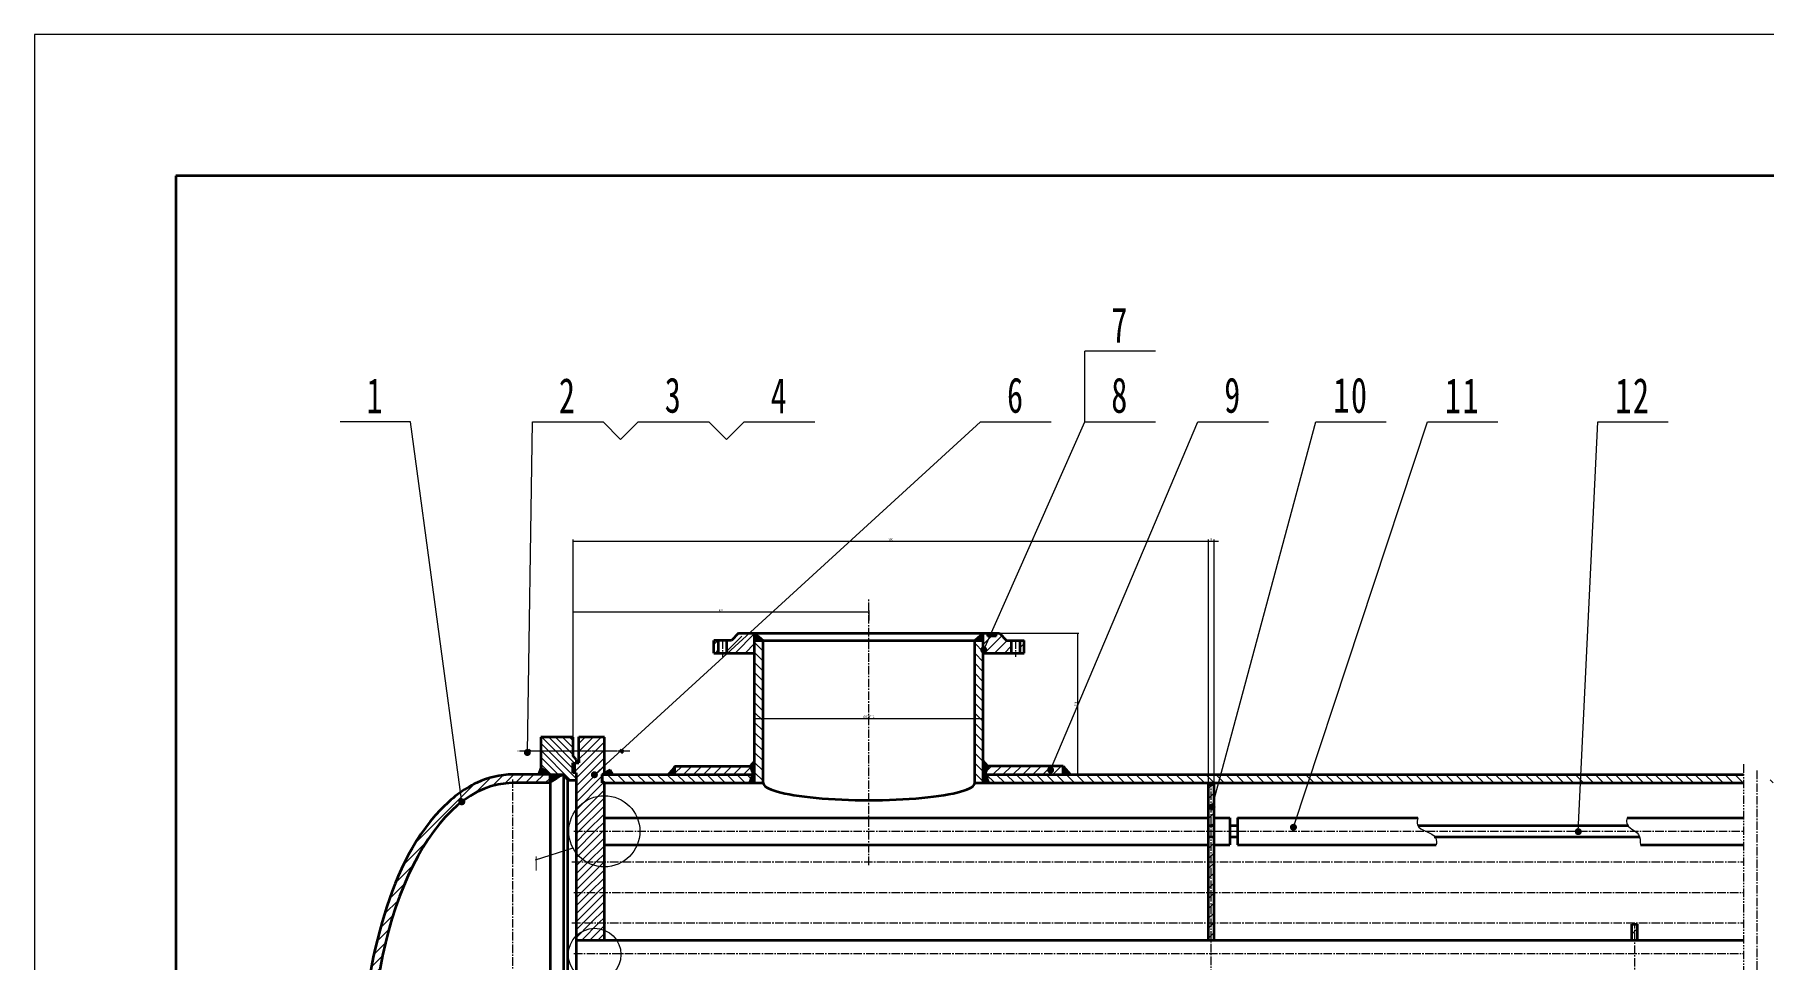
# Model space of a CAD drawing. Header units: millimetres. Extents: x -342 to 8068, y -807 to 5133.
# Drawn here: x -342 to 2108, y 3823 to 5133 of the extents above; entities that cross this region are included whole.
import ezdxf

# ---------------------------------------------------------------- set-up
doc = ezdxf.new("R2010")
doc.units = ezdxf.units.MM
doc.linetypes.add('双点画线', pattern=[22, 12, -2, 2, -2, 2, -2])
doc.linetypes.add('点画线', pattern=[18, 12, -2, 2, -2])
doc.layers.get('0').update_dxf_attribs({"lineweight": 35})
for name, color, linetype, lineweight, true_color in [('中心线层', 1, '点画线', 18, 0xff0000), ('剖面线层', 4, 'Continuous', 18, 0x00ffff), ('尺寸线层', 3, 'Continuous', 18, 0x00ff00)]:
    doc.layers.add(name, color=color, linetype=linetype, lineweight=lineweight, true_color=true_color)
doc.layers.add('粗实线层', color=7, linetype='Continuous', lineweight=35)
doc.layers.add('细实线层', color=7, linetype='Continuous', lineweight=18)
doc.styles.add('标准', font='', dxfattribs={"width": 0.667})
doc.styles.get('标准').set_extended_font_data('宋体')
doc.dimstyles.new('标准', dxfattribs={"dimtxt": 3.5, "dimasz": 4, "dimexe": 2, "dimexo": 0, "dimtad": 1, "dimdsep": 46, "dimtxsty": '标准', "dimcen": 0, "dimdle": 6, "dimazin": 2, "dimtfac": 0.707107, "dimtdec": 3, "dimtmove": 0, "dimatfit": 3, "dimfxl": 1, "dimtolj": 1, "dimlwd": -1, "dimlwe": -1, "dimarcsym": 1})
pattern_1 = [(45, (0, 0), (-7.071068, 7.071068), [])]
pattern_2 = [(135, (0, 0), (-7.071068, -7.071068), [])]

# ---------------------------------------------------------------- blocks, each defined once
blk = doc.blocks.new('*X2')
at = {"layer": '尺寸线层', "linetype": 'Continuous'}
for points in [[(1135.6, 4284.7), (1136.1, 4280.7), (1135.1, 4280.7)], [(1135.6, 4084.7), (1136.1, 4088.7), (1135.1, 4088.7)]]:
    blk.add_hatch(color=0, dxfattribs=at).paths.add_polyline_path(points, flags=0)
at = {"layer": '尺寸线层', "color": 0, "linetype": 'Continuous'}
for p, q in [((1025.3, 4284.7), (1137.6, 4284.7)), ((1135.6, 4284.7), (1135.6, 4084.7)), ((1125.8, 4084.7), (1137.6, 4084.7))]:
    blk.add_line(p, q, dxfattribs=at)
at = {"layer": '尺寸线层', "color": 0, "linetype": 'Continuous', "insert": (1133.3, 4184.7), "char_height": 3.5, "width": 8.592, "attachment_point": 5, "rotation": 90, "line_spacing_factor": 1.15057, "style": '标准'}
blk.add_mtext('\\T1.1;200', dxfattribs=at)
blk = doc.blocks.new('*X3')
at = {"layer": '尺寸线层', "linetype": 'Continuous'}
for points in [[(678.3, 4163.9), (682.3, 4164.4), (682.3, 4163.4)], [(1002.3, 4163.9), (998.3, 4164.4), (998.3, 4163.4)]]:
    blk.add_hatch(color=0, dxfattribs=at).paths.add_polyline_path(points, flags=0)
at = {"layer": '尺寸线层', "color": 0, "linetype": 'Continuous'}
for p, q in [((678.3, 4173.7), (678.3, 4161.9)), ((1002.3, 4173.7), (1002.3, 4161.9)), ((678.3, 4163.9), (1002.3, 4163.9))]:
    blk.add_line(p, q, dxfattribs=at)
at = {"layer": '尺寸线层', "color": 0, "linetype": 'Continuous', "insert": (840.3, 4166.3), "char_height": 3.5, "width": 20.048, "attachment_point": 5, "line_spacing_factor": 1.15057, "style": '标准'}
blk.add_mtext('\\T1.1;%%C324*12', dxfattribs=at)
blk = doc.blocks.new('*X4')
at = {"layer": '尺寸线层', "linetype": 'Continuous'}
for points in [[(421.3, 4314.8), (425.3, 4314.3), (425.3, 4315.3)], [(840.5, 4314.8), (836.5, 4314.3), (836.5, 4315.3)]]:
    blk.add_hatch(color=0, dxfattribs=at).paths.add_polyline_path(points, flags=0)
at = {"layer": '尺寸线层', "color": 0, "linetype": 'Continuous'}
for p, q in [((421.3, 4112.5), (421.3, 4316.8)), ((840.5, 4314.8), (421.3, 4314.8)), ((840.5, 4302.7), (840.5, 4316.8))]:
    blk.add_line(p, q, dxfattribs=at)
at = {"layer": '尺寸线层', "color": 0, "linetype": 'Continuous', "insert": (630.9, 4317.2), "char_height": 3.5, "width": 8.592, "attachment_point": 5, "line_spacing_factor": 1.15057, "style": '标准'}
blk.add_mtext('\\T1.1;420', dxfattribs=at)
blk = doc.blocks.new('*X13')
at = {"layer": '尺寸线层', "linetype": 'Continuous'}
for points in [[(421.3, 4415.4), (425.3, 4415.9), (425.3, 4414.9)], [(1321.3, 4415.4), (1317.3, 4415.9), (1317.3, 4414.9)]]:
    blk.add_hatch(color=0, dxfattribs=at).paths.add_polyline_path(points, flags=0)
at = {"layer": '尺寸线层', "color": 0, "linetype": 'Continuous'}
for p, q in [((421.3, 4137.7), (421.3, 4417.4)), ((421.3, 4415.4), (1321.3, 4415.4)), ((1321.3, 4070.7), (1321.3, 4417.4))]:
    blk.add_line(p, q, dxfattribs=at)
at = {"layer": '尺寸线层', "color": 0, "linetype": 'Continuous', "insert": (871.3, 4417.8), "char_height": 3.5, "width": 8.592, "attachment_point": 5, "line_spacing_factor": 1.15057, "style": '标准'}
blk.add_mtext('\\T1.1;900', dxfattribs=at)
blk = doc.blocks.new('*X21')
at = {"layer": '尺寸线层', "linetype": 'Continuous'}
for points in [[(1321.3, 4415.4), (1317.3, 4415.9), (1317.3, 4414.9)], [(1329.3, 4415.4), (1333.3, 4415.9), (1333.3, 4414.9)]]:
    blk.add_hatch(color=0, dxfattribs=at).paths.add_polyline_path(points, flags=0)
at = {"layer": '尺寸线层', "color": 0, "linetype": 'Continuous'}
for p, q in [((1315.3, 4415.4), (1335.3, 4415.4)), ((1321.3, 4070.7), (1321.3, 4417.4)), ((1329.3, 4070.7), (1329.3, 4417.4))]:
    blk.add_line(p, q, dxfattribs=at)
at = {"layer": '尺寸线层', "color": 0, "linetype": 'Continuous', "insert": (1325.3, 4417.8), "char_height": 3.5, "width": 2.864, "attachment_point": 5, "line_spacing_factor": 1.15057, "style": '标准'}
blk.add_mtext('\\T1.1;8', dxfattribs=at)
blk = doc.blocks.new('*X22')
at = {"layer": '细实线层', "color": 0, "linetype": 'ByBlock'}
blk.add_circle((0, 0), 50.4, dxfattribs=at)
blk = doc.blocks.new('*X42')
at = {"layer": '细实线层', "lineweight": 18}
h = blk.add_hatch(color=256, dxfattribs=at)
edge = h.paths.add_edge_path(flags=0)
edge.add_arc((0, 0), 5, 0, 360)
at = {"layer": '细实线层'}
for p, q in [((-72.6, 538.3), (-172.6, 538.3)), ((0, 0), (-72.6, 538.3))]:
    blk.add_line(p, q, dxfattribs=at)
at = {"layer": '细实线层', "lineweight": 18, "insert": (-122.6, 550.3), "char_height": 50, "width": 40.914, "attachment_point": 8, "line_spacing_factor": 1.15057, "style": '标准'}
blk.add_mtext('\\T1.1;1', dxfattribs=at)
blk = doc.blocks.new('*X43')
at = {"layer": '细实线层', "lineweight": 18}
h = blk.add_hatch(color=256, dxfattribs=at)
edge = h.paths.add_edge_path(flags=0)
edge.add_arc((0, 0), 5, 0, 360)
at = {"layer": '细实线层'}
for p, q in [((0, 0), (7.2, 468.5)), ((7.2, 468.5), (107.2, 468.5)), ((107.2, 468.5), (132.2, 443.5)), ((157.2, 468.5), (132.2, 443.5)), ((157.2, 468.5), (257.2, 468.5)), ((257.2, 468.5), (282.2, 443.5)), ((307.2, 468.5), (282.2, 443.5)), ((307.2, 468.5), (407.2, 468.5))]:
    blk.add_line(p, q, dxfattribs=at)
at = {"layer": '细实线层', "lineweight": 18, "char_height": 50, "width": 40.914, "attachment_point": 8, "line_spacing_factor": 1.15057, "style": '标准'}
for s, insert in [('\\T1.1;2', (57.2, 480.5)), ('\\T1.1;3', (207.2, 480.5)), ('\\T1.1;4', (357.2, 480.5))]:
    blk.add_mtext(s, dxfattribs=dict(at, insert=insert))
blk = doc.blocks.new('*X44')
at = {"layer": '细实线层', "lineweight": 18}
h = blk.add_hatch(color=256, dxfattribs=at)
edge = h.paths.add_edge_path(flags=0)
edge.add_arc((0, 0), 5, 0, 360)
at = {"layer": '细实线层'}
for p, q in [((0, 0), (547.2, 500)), ((547.2, 500), (647.2, 500))]:
    blk.add_line(p, q, dxfattribs=at)
at = {"layer": '细实线层', "lineweight": 18, "insert": (597.2, 512), "char_height": 50, "width": 40.914, "attachment_point": 8, "line_spacing_factor": 1.15057, "style": '标准'}
blk.add_mtext('\\T1.1;6', dxfattribs=at)
blk = doc.blocks.new('*X45')
at = {"layer": '细实线层', "lineweight": 18}
h = blk.add_hatch(color=256, dxfattribs=at)
edge = h.paths.add_edge_path(flags=0)
edge.add_arc((0, 0), 5, 0, 360)
at = {"layer": '细实线层'}
for p, q in [((143.2, 323), (143.2, 423)), ((243.2, 423), (143.2, 423)), ((0, 0), (143.2, 323)), ((143.2, 323), (243.2, 323))]:
    blk.add_line(p, q, dxfattribs=at)
at = {"layer": '细实线层', "lineweight": 18, "char_height": 50, "width": 40.914, "attachment_point": 8, "line_spacing_factor": 1.15057, "style": '标准'}
for s, insert in [('\\T1.1;7', (193.2, 435)), ('\\T1.1;8', (193.2, 335))]:
    blk.add_mtext(s, dxfattribs=dict(at, insert=insert))
blk = doc.blocks.new('*X46')
at = {"layer": '细实线层', "lineweight": 18}
h = blk.add_hatch(color=256, dxfattribs=at)
edge = h.paths.add_edge_path(flags=0)
edge.add_arc((0, 0), 5, 0, 360)
at = {"layer": '细实线层'}
for p, q in [((0, 0), (208.6, 493.2)), ((208.6, 493.2), (308.6, 493.2))]:
    blk.add_line(p, q, dxfattribs=at)
at = {"layer": '细实线层', "lineweight": 18, "insert": (258.6, 505.2), "char_height": 50, "width": 40.914, "attachment_point": 8, "line_spacing_factor": 1.15057, "style": '标准'}
blk.add_mtext('\\T1.1;9', dxfattribs=at)
blk = doc.blocks.new('*X47')
at = {"layer": '细实线层', "lineweight": 18}
h = blk.add_hatch(color=256, dxfattribs=at)
edge = h.paths.add_edge_path(flags=0)
edge.add_arc((0, 0), 5, 0, 360)
at = {"layer": '细实线层'}
for p, q in [((0, 0), (146.9, 545.4)), ((146.9, 545.4), (246.9, 545.4))]:
    blk.add_line(p, q, dxfattribs=at)
at = {"layer": '细实线层', "lineweight": 18, "insert": (196.9, 557.4), "char_height": 50, "width": 81.828, "attachment_point": 8, "line_spacing_factor": 1.15057, "style": '标准'}
blk.add_mtext('\\T1.1;10', dxfattribs=at)
blk = doc.blocks.new('*X48')
at = {"layer": '细实线层', "lineweight": 18}
h = blk.add_hatch(color=256, dxfattribs=at)
edge = h.paths.add_edge_path(flags=0)
edge.add_arc((0, 0), 5, 0, 360)
at = {"layer": '细实线层'}
for p, q in [((0, 0), (189.7, 574.3)), ((189.7, 574.3), (289.7, 574.3))]:
    blk.add_line(p, q, dxfattribs=at)
at = {"layer": '细实线层', "lineweight": 18, "insert": (239.7, 586.3), "char_height": 50, "width": 81.828, "attachment_point": 8, "line_spacing_factor": 1.15057, "style": '标准'}
blk.add_mtext('\\T1.1;11', dxfattribs=at)
blk = doc.blocks.new('*X49')
at = {"layer": '细实线层', "lineweight": 18}
h = blk.add_hatch(color=256, dxfattribs=at)
edge = h.paths.add_edge_path(flags=0)
edge.add_arc((0, 0), 5, 0, 360)
at = {"layer": '细实线层'}
for p, q in [((0, 0), (27.5, 580.6)), ((27.5, 580.6), (127.5, 580.6))]:
    blk.add_line(p, q, dxfattribs=at)
at = {"layer": '细实线层', "lineweight": 18, "insert": (77.5, 592.6), "char_height": 50, "width": 81.828, "attachment_point": 8, "line_spacing_factor": 1.15057, "style": '标准'}
blk.add_mtext('\\T1.1;12', dxfattribs=at)
blk = doc.blocks.new('*X89')
at = {"layer": '粗实线层'}
for p, q in [((-400.5, 277), (-400.5, -277)), ((400.5, 277), (-400.5, 277))]:
    blk.add_line(p, q, dxfattribs=at)
at = {"layer": '细实线层'}
for p, q in [((420.5, 297), (-420.5, 297)), ((-420.5, 297), (-420.5, -297))]:
    blk.add_line(p, q, dxfattribs=at)

msp = doc.modelspace()

# ---------------------------------------------------------------- hatches: boundary and pattern name
at = {"layer": '剖面线层'}
h = msp.add_hatch(dxfattribs=at)
h.set_pattern_fill('ANSI37', color=256, scale=0.01, style=0)
h.paths.add_polyline_path([(690.256, 4274.697), (687.175, 4277.265), (678.256, 4284.697), (678.256, 4274.697)], flags=0)
h = msp.add_hatch(dxfattribs=at)
h.set_pattern_fill('UserPattern', color=256, scale=10, angle=135, style=0, pattern_type=0)
h.set_pattern_definition(pattern_2)
h.paths.add_polyline_path([(678.256, 4096.697), (678.256, 4185.217), (678.256, 4256.697), (678.256, 4274.697), (690.256, 4274.697), (690.256, 4072.697), (678.256, 4072.697), (678.256, 4084.697)], flags=0)
h.paths.add_polyline_path([(990.256, 4072.697), (990.256, 4174.986), (990.256, 4274.697), (1002.256, 4274.697), (1002.256, 4256.697), (1002.256, 4096.697), (1002.256, 4084.697), (1002.256, 4072.697)], flags=0)
h = msp.add_hatch(dxfattribs=at)
h.set_pattern_fill('ANSI37', color=256, scale=0.01, style=0)
h.paths.add_polyline_path([(990.256, 4274.697), (993.337, 4277.265), (1002.256, 4284.697), (1002.256, 4274.697)], flags=0)
h = msp.add_hatch(dxfattribs=at)
h.set_pattern_fill('UserPattern', color=256, scale=7, angle=135, style=0, pattern_type=0)
h.set_pattern_definition([(135, (0, 0), (-4.949747, -4.949747), [])])
h.paths.add_polyline_path([(375.256, 4117.697), (375.256, 4101.517), (375.256, 4094.197), (388.256, 4084.697), (407.202, 4084.697), (413.151, 4076.872), (425.256, 4076.872), (425.256, 4083.67), (425.256, 4087.166), (422.243, 4087.166), (422.243, 4106.152), (425.256, 4106.152), (421.256, 4110.892), (421.256, 4117.697)], flags=0)
h.paths.add_polyline_path([(375.256, 4137.697), (375.256, 4131.29), (375.256, 4117.697), (421.256, 4117.697), (421.256, 4137.697)], flags=0)
h = msp.add_hatch(dxfattribs=at)
h.set_pattern_fill('ANSI37', color=256, scale=0.01, style=0)
h.paths.add_polyline_path([(371.779, 4084.697), (372.475, 4086.599), (375.256, 4094.197), (388.256, 4084.697)], flags=0)
h = msp.add_hatch(dxfattribs=at)
h.set_pattern_fill('ANSI37', color=256, scale=0.5, style=0)
h.paths.add_polyline_path([(423.391, 4101.442), (423.391, 4093.106), (423.391, 4087.166), (420.838, 4087.166), (420.838, 4092.545), (420.838, 4101.442)], flags=0)
h = msp.add_hatch(dxfattribs=at)
h.set_pattern_fill('ANSI37', color=256, scale=0.01, style=0)
h.paths.add_polyline_path([(473.545, 4091.365), (476.092, 4087.053), (477.484, 4084.697), (462.256, 4084.697), (465.256, 4086.469)], flags=0)
h = msp.add_hatch(dxfattribs=at)
h.set_pattern_fill('ANSI37', color=256, scale=0.01, style=0)
h.paths.add_polyline_path([(565.256, 4084.697), (565.256, 4085.935), (565.256, 4096.697), (554.708, 4084.697)], flags=0)
h = msp.add_hatch(dxfattribs=at)
h.set_pattern_fill('UserPattern', color=256, scale=10, angle=45, style=0, pattern_type=0)
h.set_pattern_definition(pattern_1)
h.paths.add_polyline_path([(1002.256, 4084.697), (1002.256, 4089.722), (1002.256, 4096.697), (1115.256, 4096.697), (1115.256, 4084.697)], flags=0)
h.paths.add_polyline_path([(565.256, 4084.697), (565.256, 4088.729), (565.256, 4096.697), (678.256, 4096.697), (678.256, 4084.697)], flags=0)
h = msp.add_hatch(dxfattribs=at)
h.set_pattern_fill('ANSI37', color=256, scale=0.1, style=0)
h.paths.add_polyline_path([(671.953, 4096.697), (673.357, 4098.286), (678.256, 4103.83), (678.256, 4096.697)], flags=0)
h.paths.add_polyline_path([(675.841, 4086.282), (672.72, 4094.642), (671.953, 4096.697), (678.256, 4096.697), (678.256, 4084.697), (675.243, 4084.697)], flags=0)
h.paths.add_polyline_path([(670.712, 4072.697), (673.434, 4079.905), (675.243, 4084.697), (678.256, 4084.697), (678.256, 4072.697)], flags=0)
h = msp.add_hatch(dxfattribs=at)
h.set_pattern_fill('ANSI37', color=256, scale=0.1, style=0)
h.paths.add_polyline_path([(1008.559, 4096.697), (1007.155, 4098.286), (1002.256, 4103.83), (1002.256, 4096.697)], flags=0)
h.paths.add_polyline_path([(1004.67, 4086.282), (1007.792, 4094.642), (1008.559, 4096.697), (1002.256, 4096.697), (1002.256, 4084.697), (1005.269, 4084.697)], flags=0)
h.paths.add_polyline_path([(1009.799, 4072.697), (1007.078, 4079.905), (1005.269, 4084.697), (1002.256, 4084.697), (1002.256, 4072.697)], flags=0)
h = msp.add_hatch(dxfattribs=at)
h.set_pattern_fill('ANSI37', color=256, scale=0.01, style=0)
h.paths.add_polyline_path([(1115.256, 4084.697), (1115.256, 4085.935), (1115.256, 4096.697), (1125.804, 4084.697)], flags=0)
h = msp.add_hatch(dxfattribs=at)
h.set_pattern_fill('UserPattern', color=256, scale=10, angle=45, style=0, pattern_type=0)
h.set_pattern_definition(pattern_1)
edge = h.paths.add_edge_path(flags=0)
edge.add_spline(control_points=[(123.178, 3672.697), (123.18, 3743.518), (132.295, 3812.886), (165.999, 3929.642), (186.918, 3974.84), (212.646, 4009.967)], knot_values=[0, 0, 0, 0, 191.55025345, 191.55025345, 354.2092865, 354.2092865, 354.2092865, 354.2092865], weights=[0.803834, 0.76794467, 0.75, 0.75, 0.76293976, 0.78881929], degree=3, periodic=0)
edge.add_spline(control_points=[(212.646, 4009.967), (219.278, 4019.022), (241.888, 4046.207), (282.813, 4076.692), (318.387, 4084.697), (335.256, 4084.697)], knot_values=[0, 0, 0, 0, 26.06623081, 87.57349206, 149.08075331, 149.08075331, 149.08075331, 149.08075331], weights=[0.78881929, 0.79577745, 0.82229711, 0.88541667, 0.95833333, 1], degree=3, periodic=0)
edge.add_line((335.256, 4084.697), (371.779, 4084.697))
edge.add_line((371.779, 4084.697), (388.256, 4084.697))
edge.add_line((388.256, 4084.697), (388.256, 4072.697))
edge.add_line((388.256, 4072.697), (335.256, 4072.697))
edge.add_ellipse((335.256, 3672.697), major_axis=(0, 400), ratio=0.5, start_angle=0, end_angle=90)
edge.add_line((135.256, 3672.697), (123.178, 3672.697))
edge = h.paths.add_edge_path(flags=0)
edge.add_spline(control_points=[(335.256, 3260.697), (316.163, 3260.697), (277.379, 3270.714), (223.676, 3315.203), (193.612, 3362.419), (180.235, 3390.261)], knot_values=[0, 0, 0, 0, 69.62780684, 139.25561367, 212.87525006, 212.87525006, 212.87525006, 212.87525006], weights=[1, 0.9776709, 0.94417725, 0.92711039, 0.9392534, 0.95173479], degree=3, periodic=0)
edge.add_spline(control_points=[(180.235, 3390.261), (168.601, 3414.476), (158.71, 3441.002), (150.522, 3469.369), (133.184, 3529.427), (123.176, 3598.386), (123.178, 3672.697)], knot_values=[0, 0, 0, 0, 88.69993891, 88.69993891, 88.69993891, 290.42224934, 290.42224934, 290.42224934, 290.42224934], weights=[0.95173479, 0.96286265, 0.97895105, 1, 0.91067385, 0.84528518, 0.803834], degree=3, periodic=0)
edge.add_line((123.178, 3672.697), (135.256, 3672.697))
edge.add_ellipse((335.256, 3672.697), major_axis=(0, 400), ratio=0.5, start_angle=90, end_angle=180)
edge.add_line((335.256, 3272.697), (388.256, 3272.697))
edge.add_line((388.256, 3272.697), (388.256, 3260.697))
edge.add_line((388.256, 3260.697), (335.256, 3260.697))
h = msp.add_hatch(dxfattribs=at)
h.set_pattern_fill('ANSI37', color=256, scale=0.01, style=0)
h.paths.add_polyline_path([(388.256, 4072.697), (388.256, 4080.963), (388.256, 4084.697), (407.202, 4084.697)], flags=0)
h = msp.add_hatch(dxfattribs=at)
h.set_pattern_fill('ANSI37', color=256, scale=0.01, style=0)
h.paths.add_polyline_path([(465.256, 4086.243), (463.796, 4085.491), (462.256, 4084.697), (466.544, 4084.697), (465.644, 4086.443)], flags=0)
h = msp.add_hatch(dxfattribs=at)
h.set_pattern_fill('UserPattern', color=256, scale=10, angle=135, style=0, pattern_type=0)
h.set_pattern_definition(pattern_2)
h.paths.add_polyline_path([(3498.374, 3260.697), (3498.374, 3264.533), (3498.374, 3272.697), (3731.374, 3272.697), (3732.374, 3272.697), (3734.374, 3272.697), (3734.374, 3270.697), (3734.374, 3260.697), (3729.295, 3260.697), (3554.299, 3260.697), (3541.374, 3260.697)], flags=0)
h.paths.add_polyline_path([(2117.047, 3260.697), (2117.047, 3267.474), (2117.047, 3272.697), (2867.374, 3272.697), (2871.374, 3272.697), (2875.374, 3272.697), (3404.374, 3272.697), (3404.374, 3260.697), (3361.374, 3260.697), (3348.45, 3260.697), (3252.483, 3260.697), (3239.546, 3260.697), (2738.474, 3260.697), (2727.688, 3260.697)], flags=0)
h.paths.add_polyline_path([(462.256, 3260.697), (462.256, 3266.425), (462.256, 3270.697), (462.256, 3272.697), (464.256, 3272.697), (465.256, 3272.697), (1921.256, 3272.697), (1925.256, 3272.697), (1929.256, 3272.697), (2079.583, 3272.697), (2079.583, 3260.697), (1468.942, 3260.697), (1458.156, 3260.697), (957.084, 3260.697), (944.147, 3260.697), (466.544, 3260.697)], flags=0)
h.paths.add_polyline_path([(462.256, 4072.697), (462.256, 4075.228), (462.256, 4084.697), (465.256, 4084.697), (557.194, 4084.697), (565.256, 4084.697), (678.256, 4084.697), (678.256, 4072.697), (465.256, 4072.697)], flags=0)
h.paths.add_polyline_path([(1002.256, 4072.697), (1002.256, 4079.655), (1002.256, 4084.697), (1115.256, 4084.697), (1125.804, 4084.697), (2079.583, 4084.697), (2079.583, 4072.697), (1665.256, 4072.697), (1329.256, 4072.697), (1325.256, 4072.697), (1321.256, 4072.697), (1065.256, 4072.697)], flags=0)
h.paths.add_polyline_path([(2117.047, 4072.697), (2117.047, 4076.809), (2117.047, 4084.697), (3731.374, 4084.697), (3734.374, 4084.697), (3734.374, 4072.697), (3728.773, 4072.697), (2275.374, 4072.697), (2271.374, 4072.697), (2267.374, 4072.697)], flags=0)
h = msp.add_hatch(dxfattribs=at)
h.set_pattern_fill('UserPattern', color=256, scale=8, angle=45, style=0, pattern_type=0)
h.set_pattern_definition([(45, (0, 0), (-5.656854, 5.656854), [])])
h.paths.add_polyline_path([(425.256, 3850.097), (425.256, 3867.284), (425.256, 3874.397), (465.256, 3874.397), (465.256, 3850.097)], flags=0)

# ---------------------------------------------------------------- linework, layer by layer
at = {"layer": '中心线层'}
for p, q in [((840.256, 3956.428), (840.256, 4332.908)), ((632.563, 4274.852), (632.563, 4251.537)), ((1047.949, 4274.852), (1047.949, 4251.537)), ((501.195, 4117.697), (342.639, 4117.697)), ((495.807, 4117.697), (355.512, 4117.697)), ((335.256, 4077.761), (335.256, 3267.198)), ((388.256, 4072.697), (407.202, 4084.697)), ((1325.256, 3472.697), (1325.256, 4072.697)), ((1325.256, 3472.697), (1325.256, 4072.697)), ((2098.315, 4090.166), (2098.315, 3465.963)), ((422.256, 4004.297), (1321.256, 4004.297)), ((1321.256, 4004.297), (1329.256, 4004.297)), ((1329.256, 4004.297), (1351.709, 4004.297)), ((1351.709, 4004.297), (1362.547, 4004.297)), ((1362.547, 4004.297), (1630.485, 4004.297)), ((1630.485, 4004.297), (2079.583, 4004.297)), ((419.256, 3960.997), (2079.583, 3960.997)), ((422.256, 3917.697), (2079.583, 3917.697)), ((419.256, 3874.397), (2079.583, 3874.397)), ((1925.256, 3272.697), (1925.256, 3872.697)), ((422.256, 3831.097), (2079.583, 3831.097))]:
    msp.add_line(p, q, dxfattribs=at)
at = {"layer": '剖面线层'}
for p, q in [((620.256, 4268.927), (626.026, 4274.697)), ((638.563, 4258.95), (660.311, 4280.697)), ((638.563, 4273.092), (640.168, 4274.697)), ((650.453, 4256.697), (678.256, 4284.5)), ((664.595, 4256.697), (678.256, 4270.358)), ((1002.256, 4283.231), (1003.722, 4284.697)), ((1002.256, 4269.089), (1013.864, 4280.697)), ((1004.006, 4256.697), (1028.631, 4281.322)), ((1018.148, 4256.697), (1036.148, 4274.697)), ((1032.29, 4256.697), (1041.949, 4266.356)), ((1053.949, 4264.213), (1060.256, 4270.521)), ((622.168, 4256.697), (626.563, 4261.092)), ((423.391, 4089.032), (452.056, 4117.697)), ((425.256, 4079.584), (463.369, 4117.697)), ((429.256, 4128.839), (438.115, 4137.697)), ((429.256, 4106.211), (440.742, 4117.697)), ((429.256, 4117.525), (429.428, 4117.697)), ((429.428, 4117.697), (449.428, 4137.697)), ((440.742, 4117.697), (460.742, 4137.697)), ((452.056, 4117.697), (465.256, 4130.897)), ((463.369, 4117.697), (465.256, 4119.584)), ((425.256, 4068.27), (465.256, 4108.27)), ((425.256, 4056.956), (465.256, 4096.956)), ((425.256, 4045.643), (462.256, 4082.643)), ((425.256, 4034.329), (463.624, 4072.697)), ((1321.256, 4064.83), (1327.101, 4070.675)), ((425.256, 4023.015), (465.256, 4063.015)), ((425.256, 4011.701), (465.256, 4051.701)), ((1321.256, 4050.688), (1329.256, 4058.688)), ((1321.256, 4036.546), (1329.256, 4044.546)), ((429.165, 4004.297), (465.256, 4040.388)), ((440.479, 4004.297), (465.256, 4029.074)), ((451.793, 4004.297), (465.256, 4017.76)), ((1321.256, 4022.404), (1329.256, 4030.404)), ((425.256, 3966.447), (463.106, 4004.297)), ((425.256, 3977.76), (451.793, 4004.297)), ((425.256, 3989.074), (440.479, 4004.297)), ((425.256, 4000.388), (429.165, 4004.297)), ((431.12, 3960.997), (465.256, 3995.133)), ((463.106, 4004.297), (465.256, 4006.447)), ((1321.256, 3994.12), (1323.434, 3996.297)), ((1325.256, 4012.262), (1329.256, 4016.262)), ((442.434, 3960.997), (465.256, 3983.819)), ((453.748, 3960.997), (465.256, 3972.506)), ((1321.256, 3979.977), (1329.256, 3987.977)), ((1321.256, 3965.835), (1329.256, 3973.835)), ((425.256, 3921.192), (465.061, 3960.997)), ((425.256, 3932.506), (453.748, 3960.997)), ((425.256, 3943.819), (442.434, 3960.997)), ((425.256, 3955.133), (431.12, 3960.997)), ((433.075, 3917.697), (465.256, 3949.878)), ((465.061, 3960.997), (465.256, 3961.192)), ((1321.256, 3951.693), (1329.256, 3959.693)), ((1321.256, 3937.551), (1329.256, 3945.551)), ((444.389, 3917.697), (465.256, 3938.564)), ((455.702, 3917.697), (465.256, 3927.251)), ((1321.256, 3923.409), (1329.256, 3931.409)), ((425.256, 3887.251), (455.702, 3917.697)), ((425.256, 3898.564), (444.389, 3917.697)), ((425.256, 3909.878), (433.075, 3917.697)), ((425.256, 3875.937), (465.256, 3915.937)), ((435.03, 3874.397), (465.256, 3904.623)), ((1321.256, 3909.267), (1329.256, 3917.267)), ((1321.256, 3895.125), (1329.256, 3903.125)), ((446.344, 3874.397), (465.256, 3893.31)), ((457.657, 3874.397), (465.256, 3881.996)), ((1321.256, 3880.982), (1329.256, 3888.982)), ((1321.256, 3866.84), (1329.256, 3874.84)), ((1321.256, 3852.698), (1329.256, 3860.698)), ((1921.256, 3858.728), (1929.256, 3866.728)), ((1926.767, 3850.097), (1929.256, 3852.586))]:
    msp.add_line(p, q, dxfattribs=at)
at = {"layer": '粗实线层'}
for p, q in [((645.256, 4274.697), (620.256, 4274.697)), ((620.256, 4256.697), (620.256, 4274.697)), ((626.563, 4274.697), (626.563, 4256.882)), ((638.563, 4274.697), (638.563, 4256.882)), ((655.256, 4284.697), (645.256, 4274.697)), ((655.256, 4284.697), (1025.256, 4284.697)), ((678.256, 4072.697), (678.256, 4284.697)), ((678.256, 4284.697), (690.256, 4274.697)), ((678.256, 4274.697), (1002.256, 4274.697)), ((690.256, 4072.697), (690.256, 4274.697)), ((1002.256, 4284.697), (990.256, 4274.697)), ((990.256, 4072.697), (990.256, 4274.697)), ((1002.256, 4072.697), (1002.256, 4284.697)), ((1008.296, 4284.697), (1008.296, 4280.697)), ((1020.296, 4280.697), (1008.296, 4280.697)), ((1020.296, 4280.697), (1020.296, 4284.697)), ((1025.256, 4284.697), (1035.256, 4274.697)), ((1025.256, 4284.697), (1025.256, 4284.697)), ((1035.256, 4274.697), (1060.256, 4274.697)), ((1041.949, 4274.697), (1041.949, 4256.882)), ((1053.949, 4274.697), (1053.949, 4256.882)), ((1060.256, 4256.697), (1060.256, 4274.697)), ((620.256, 4256.697), (678.256, 4256.697)), ((1002.256, 4256.697), (1060.256, 4256.697)), ((359.82, 4115.32), (355.714, 4120.033)), ((359.685, 4120.033), (356.185, 4115.859)), ((421.256, 4137.697), (375.256, 4137.697)), ((375.256, 4137.697), (375.256, 4094.197)), ((421.256, 4137.697), (375.256, 4137.697)), ((375.256, 4137.697), (375.256, 4094.197)), ((421.256, 4110.892), (421.256, 4137.697)), ((421.256, 4110.892), (421.256, 4137.697)), ((429.256, 4106.152), (429.256, 4137.879)), ((465.256, 4137.697), (429.256, 4137.697)), ((465.256, 4106.197), (465.256, 4137.697)), ((491.818, 4115.11), (487.842, 4119.824)), ((491.932, 4119.824), (488.126, 4115.28)), ((375.256, 4094.197), (371.779, 4084.697)), ((388.256, 4084.697), (375.256, 4094.197)), ((420.838, 4087.166), (420.838, 4101.442)), ((425.256, 4106.152), (421.256, 4110.892)), ((425.256, 4106.152), (421.256, 4110.892)), ((423.391, 4087.166), (423.391, 4101.442)), ((425.256, 4106.152), (425.256, 4101.442)), ((425.256, 4101.442), (429.256, 4101.442)), ((426.541, 4106.197), (426.541, 4106.152)), ((426.541, 4106.197), (426.541, 4106.152)), ((429.256, 4106.152), (429.256, 4101.442)), ((462.256, 4084.697), (473.545, 4091.365)), ((465.256, 4084.697), (465.256, 4106.197)), ((473.545, 4091.365), (477.484, 4084.697)), ((565.256, 4096.697), (557.167, 4084.656)), ((565.256, 4096.697), (678.256, 4096.697)), ((565.256, 4084.697), (565.256, 4096.697)), ((671.85, 4096.582), (678.287, 4103.865)), ((671.953, 4096.697), (675.841, 4086.282)), ((1008.661, 4096.582), (1002.225, 4103.865)), ((1115.256, 4096.697), (1002.256, 4096.697)), ((1008.559, 4096.697), (1004.67, 4086.282)), ((1115.256, 4084.697), (1115.256, 4096.697)), ((1115.256, 4096.697), (1125.804, 4084.697)), ((388.256, 4084.697), (335.256, 4084.697)), ((388.256, 4072.697), (335.256, 4072.697)), ((388.256, 4084.697), (407.202, 4084.697)), ((388.256, 4072.697), (388.256, 4084.697)), ((388.256, 4084.697), (407.202, 4084.697)), ((388.256, 4072.697), (388.256, 3272.697)), ((407.202, 4084.697), (413.151, 4076.872)), ((407.202, 4084.697), (407.202, 3260.697)), ((407.202, 4084.697), (413.151, 4076.872)), ((413.151, 4076.872), (425.256, 4076.872)), ((413.151, 4076.872), (413.151, 3268.523)), ((413.151, 4076.872), (425.256, 4076.872)), ((425.256, 4087.166), (420.838, 4087.166)), ((425.256, 4087.166), (422.243, 4087.166)), ((425.256, 4087.166), (425.256, 3258.229)), ((462.256, 4084.697), (565.256, 4084.697)), ((462.256, 4084.697), (462.256, 4074.697)), ((462.256, 4072.697), (462.256, 4084.697)), ((462.256, 4072.697), (690.256, 4072.697)), ((465.256, 3850.097), (465.256, 4072.697)), ((565.256, 4084.697), (678.256, 4084.697)), ((675.841, 4086.282), (670.712, 4072.697)), ((990.256, 4072.697), (1065.256, 4072.697)), ((1002.256, 4084.697), (1115.256, 4084.697)), ((1004.67, 4086.282), (1009.799, 4072.697)), ((1065.256, 4072.697), (1665.256, 4072.697)), ((1115.256, 4084.697), (2079.583, 4084.697)), ((1321.256, 4070.675), (1329.256, 4070.675)), ((1321.256, 3996.297), (1321.256, 4070.675)), ((1329.256, 3850.097), (1329.256, 4070.675)), ((1665.256, 4072.697), (2079.583, 4072.697)), ((465.256, 4023.297), (1321.256, 4023.297)), ((1329.256, 4023.297), (1351.709, 4023.297)), ((1351.709, 4023.297), (1351.709, 3985.297)), ((1362.547, 4023.297), (1362.547, 3985.297)), ((1362.547, 4023.297), (1618.203, 4023.297)), ((1914.437, 4023.297), (2079.583, 4023.297)), ((1321.256, 4012.297), (1329.256, 4012.297)), ((1321.256, 3850.097), (1321.256, 3996.297)), ((1321.256, 3996.297), (1329.256, 3996.297)), ((1351.709, 4012.297), (1362.547, 4012.297)), ((1351.709, 3996.297), (1362.547, 3996.297)), ((1618.338, 4012.297), (1916.659, 4012.297)), ((1641.127, 3996.297), (1932.146, 3996.297)), ((465.256, 3985.297), (1321.256, 3985.297)), ((1329.256, 3985.297), (1351.709, 3985.297)), ((1362.547, 3985.297), (1644.148, 3985.297)), ((1933.271, 3985.297), (2079.583, 3985.297)), ((1921.256, 3872.697), (1929.256, 3872.697)), ((1921.256, 3872.697), (1929.256, 3872.697)), ((1921.256, 3850.097), (1921.256, 3872.697)), ((1929.256, 3850.097), (1929.256, 3872.697)), ((425.256, 3850.097), (2079.583, 3850.097))]:
    msp.add_line(p, q, dxfattribs=at)
at = {"layer": '粗实线层', "linetype": '双点画线', "lineweight": 18}
msp.add_line((2079.583, 4099.164), (2079.583, 3236.649), dxfattribs=at)
at = {"layer": '粗实线层'}
for centre, major_axis, ratio, start_param, end_param in [((335.256, 3672.697), (0, 400), 0.5, 0, 3.14159265), ((840.256, 4072.697), (150, 0), 0.16219933, 3.14159265, 6.28318531)]:
    msp.add_ellipse(centre, major_axis=major_axis, ratio=ratio, start_param=start_param, end_param=end_param, dxfattribs=at)
at = {"layer": '粗实线层', "start_tangent": (-1, 0), "end_tangent": (1, 0)}
msp.add_spline([(335.256, 4084.697), (284.588, 4073.039), (233.285, 4034.802), (150.522, 3876.025), (150.522, 3469.369), (226.185, 3318.431), (278.787, 3275.239), (335.256, 3260.697)], degree=3, dxfattribs=at)
at = {"layer": '细实线层'}
for p, q in [((425.256, 4101.442), (420.838, 4101.442)), ((420.831, 3980.337), (367.309, 3963.19))]:
    msp.add_line(p, q, dxfattribs=at)
msp.add_circle((451.498, 3829.609), 37.292, dxfattribs=at)
for points, start_tangent, end_tangent in [([(1618.203, 4023.297), (1617.576, 4013.539), (1643.296, 3994.528), (1644.148, 3985.297)], (-0.39318198, -0.91946067), (-0.17655706, -0.98429041)), ([(1914.437, 4023.297), (1913.924, 4015.636), (1930.436, 3999.832), (1933.271, 3985.297)], (-0.23972233, -0.97084149), (-0.01575898, -0.99987582))]:
    msp.add_spline(points, degree=3, dxfattribs=dict(at, start_tangent=start_tangent, end_tangent=end_tangent))

# ---------------------------------------------------------------- block references
msp.add_blockref('*X22', (465.256, 4004.297))
at = {"layer": '中心线层'}
for name, p in [('*X45', (1002.882, 4261.302)), ('*X42', (263.295, 4046)), ('*X43', (356.185, 4115.859)), ('*X44', (451.168, 4084.348)), ('*X46', (1097.582, 4091.144)), ('*X47', (1326.366, 4038.877)), ('*X48', (1441.752, 4010.007)), ('*X49', (1845.338, 4003.758))]:
    msp.add_blockref(name, p, dxfattribs=at)
at = {"layer": '粗实线层', "xscale": 10, "yscale": 10, "zscale": 10}
msp.add_blockref('*X89', (3862.899, 2162.831), dxfattribs=at)

# ---------------------------------------------------------------- texts
at = {"layer": '尺寸线层', "insert": (359.542, 3968.7), "char_height": 20, "width": 20.3986, "attachment_point": 1, "line_spacing_factor": 1.15057, "style": '标准'}
msp.add_mtext('\\T1.1;Ⅰ', dxfattribs=at)

# ---------------------------------------------------------------- dimensions: what is measured, and where the dimension line sits
at = {"layer": '尺寸线层'}
for base, p1, p2, override, picture, middle in [((1321.256, 4415.444), (421.256, 4137.697), (1321.256, 4070.675), {"dimsah": 1}, '*X13', (871.256, 4415.444)), ((1002.256, 4163.891), (678.256, 4173.697), (1002.256, 4173.697), {"dimpost": '%%C<>*12\\X', "dimsah": 1}, '*X3', (840.256, 4163.891))]:
    dim = msp.add_linear_dim(base=base, p1=p1, p2=p2, dimstyle='标准', override=override, dxfattribs=at)
    dim.commit()
    dim.dimension.update_dxf_attribs({"geometry": picture, "text_midpoint": middle})
dim = msp.add_linear_dim(base=(1329.256, 4415.444), p1=(1321.256, 4070.675), p2=(1329.256, 4070.675), dimstyle='标准', override={"dimsah": 1}, dxfattribs=at)
dim.commit()
dim.dimension.update_dxf_attribs({"geometry": '*X21', "text_midpoint": (1325.256, 4415.444), "dimtype": 160})
dim = msp.add_linear_dim(base=(421.256, 4314.814), p1=(840.54, 4302.721), p2=(421.256, 4112.538), text='420', dimstyle='标准', override={"dimsah": 1}, dxfattribs=at)
dim.commit()
dim.dimension.update_dxf_attribs({"geometry": '*X4', "text_midpoint": (630.898, 4314.814)})
dim = msp.add_linear_dim(base=(1135.65, 4084.697), p1=(1025.256, 4284.697), p2=(1125.804, 4084.697), angle=270, dimstyle='标准', override={"dimsah": 1}, dxfattribs=at)
dim.commit()
dim.dimension.update_dxf_attribs({"geometry": '*X2', "text_midpoint": (1135.65, 4184.697)})

doc.saveas('drawing.dxf')
